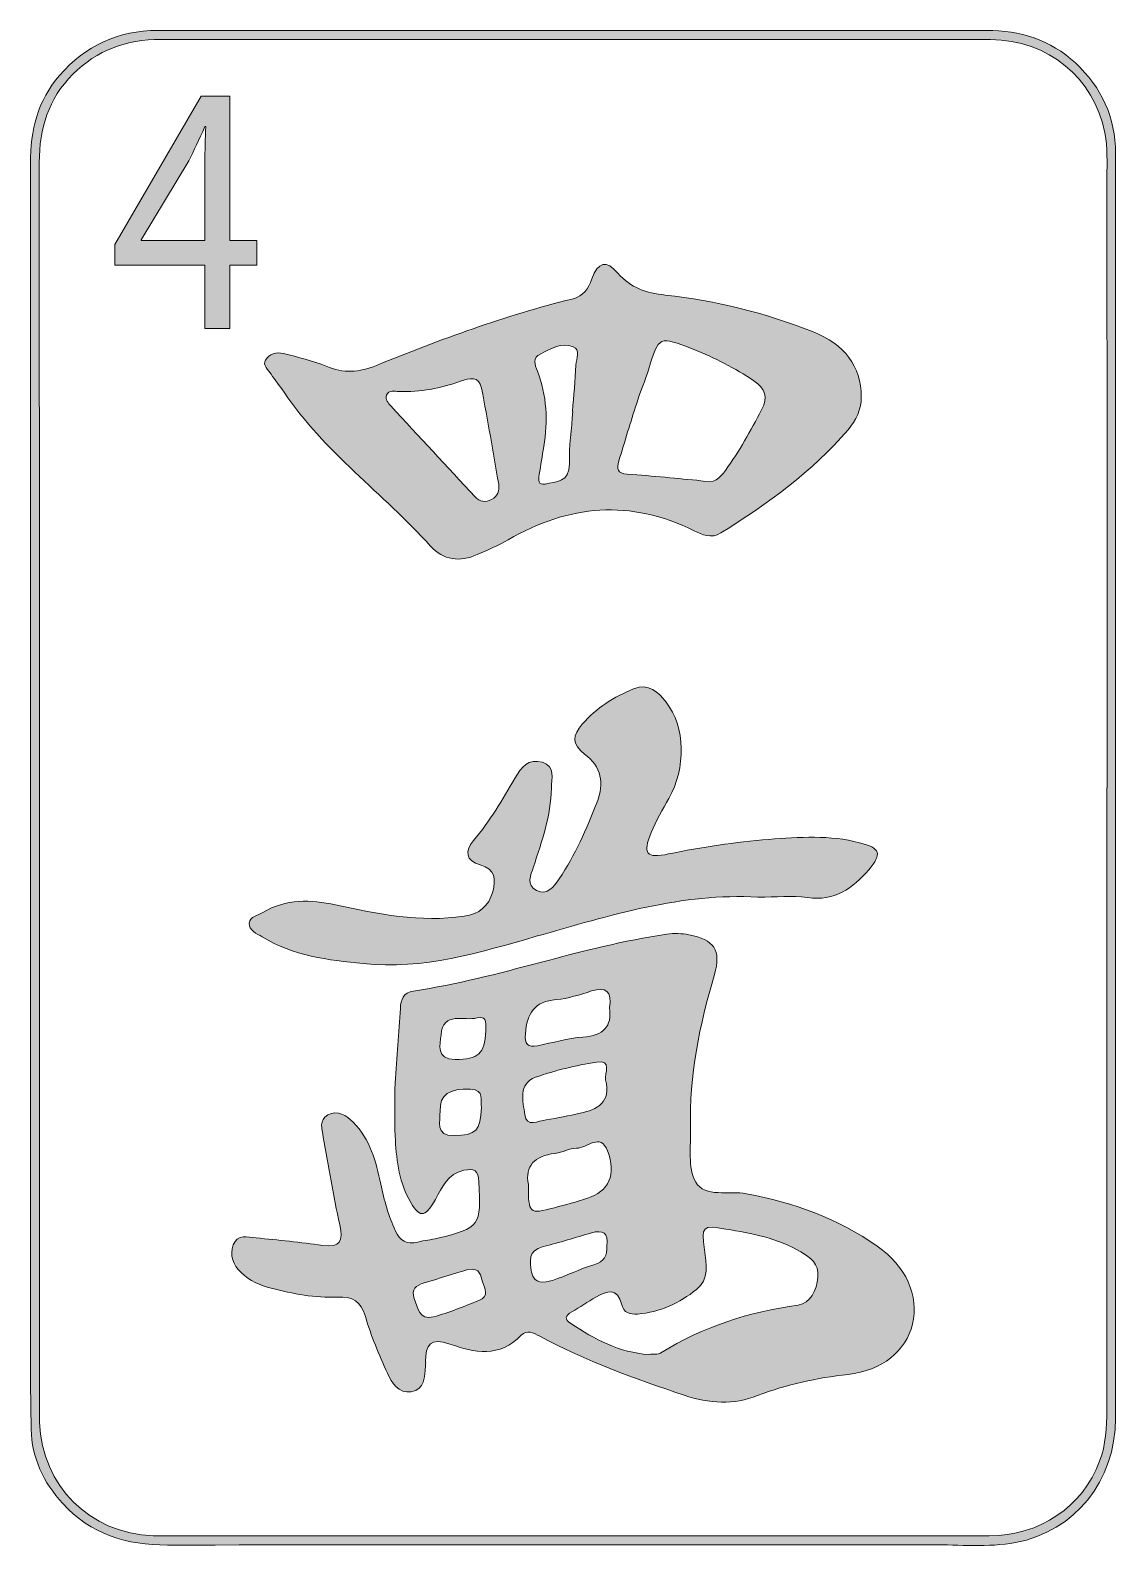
# Model space of a CAD drawing. Extents: x 2692 to 3002, y -1500 to -1065.
import ezdxf

# ---------------------------------------------------------------- set-up
doc = ezdxf.new("R2010")
doc.units = 0
doc.header["$MEASUREMENT"] = 0
doc.layers.add('Layer 1', color=7, linetype='Continuous', lineweight=0)

msp = doc.modelspace()

# ---------------------------------------------------------------- hatches: boundary and pattern name
at = {"layer": 'Layer 1', "true_color": 0x000000, "transparency": 33554687}
h = msp.add_hatch(color=18, dxfattribs=at)
h.dxf.hatch_style = 2
edge = h.paths.add_edge_path()
edge.add_spline(control_points=[(3000.02, -1281.87), (3000.02, -1281.87), (2999.97, -1281.87), (2999.97, -1281.87), (2999.97, -1341.26), (2999.96, -1400.66), (2999.98, -1460.06), (2999.98, -1465.08), (2999.68, -1470.02), (2997.91, -1474.79), (2993.11, -1487.75), (2980.68, -1496.19), (2966.25, -1496.19), (2888.99, -1496.19), (2811.72, -1496.17), (2734.46, -1496.16), (2731.91, -1496.16), (2729.35, -1496.22), (2726.8, -1496.13), (2708.62, -1495.48), (2694.94, -1481.85), (2694.22, -1463.69), (2694.18, -1462.76), (2694.2, -1461.84), (2694.2, -1460.91), (2694.2, -1341.53), (2694.22, -1222.15), (2694.16, -1102.77), (2694.16, -1093.04), (2696.78, -1084.5), (2703.78, -1077.51), (2710.74, -1070.58), (2719.15, -1067.5), (2728.92, -1067.51), (2785.88, -1067.56), (2842.85, -1067.53), (2899.8, -1067.53), (2922.08, -1067.53), (2944.36, -1067.44), (2966.63, -1067.57), (2983.18, -1067.66), (2996.27, -1078.48), (2999.38, -1094.31), (3000.22, -1098.55), (3000, -1102.86), (3000.01, -1107.15), (3000.02, -1165.39), (3000.02, -1223.63), (3000.02, -1281.87)], knot_values=[0, 0, 0, 0, 1, 1, 1, 2, 2, 2, 3, 3, 3, 4, 4, 4, 5, 5, 5, 6, 6, 6, 7, 7, 7, 8, 8, 8, 9, 9, 9, 10, 10, 10, 11, 11, 11, 12, 12, 12, 13, 13, 13, 14, 14, 14, 15, 15, 15, 16, 16, 16, 16], degree=3, periodic=0)
edge = h.paths.add_edge_path()
edge.add_spline(control_points=[(3002.45, -1333.71), (3002.45, -1255.87), (3002.47, -1178.02), (3002.45, -1100.17), (3002.45, -1089.86), (2998.5, -1081.25), (2990.96, -1074.25), (2983.78, -1067.58), (2975.14, -1064.91), (2965.49, -1064.93), (2945.42, -1064.97), (2925.35, -1064.97), (2905.28, -1064.97), (2846.22, -1064.96), (2787.17, -1064.95), (2728.11, -1064.94), (2716.77, -1064.94), (2707.39, -1069.28), (2699.97, -1077.83), (2693.69, -1085.05), (2691.61, -1093.56), (2691.63, -1102.96), (2691.71, -1162.48), (2691.67, -1221.99), (2691.67, -1281.51), (2691.67, -1331.16), (2691.65, -1380.82), (2691.68, -1430.48), (2691.68, -1442.19), (2691.61, -1453.9), (2691.85, -1465.61), (2692.02, -1473.83), (2695.37, -1480.86), (2700.89, -1486.91), (2708.96, -1495.77), (2719.16, -1498.82), (2730.9, -1498.8), (2803.87, -1498.68), (2876.85, -1498.77), (2949.82, -1498.7), (2957.82, -1498.69), (2965.88, -1499.53), (2973.8, -1498.07), (2990.84, -1494.89), (3002.45, -1480.44), (3002.46, -1462.49), (3002.5, -1419.57), (3002.45, -1376.64), (3002.45, -1333.71)], knot_values=[0, 0, 0, 0, 1, 1, 1, 2, 2, 2, 3, 3, 3, 4, 4, 4, 5, 5, 5, 6, 6, 6, 7, 7, 7, 8, 8, 8, 9, 9, 9, 10, 10, 10, 11, 11, 11, 12, 12, 12, 13, 13, 13, 14, 14, 14, 15, 15, 15, 16, 16, 16, 16], degree=3, periodic=0)
at = {"layer": 'Layer 1', "true_color": 0x831618, "transparency": 33554687}
h = msp.add_hatch(color=246, dxfattribs=at)
h.dxf.hatch_style = 2
edge = h.paths.add_edge_path()
edge.add_spline(control_points=[(2741.61, -1102.9), (2741.61, -1102.9), (2741.61, -1125.12), (2741.61, -1125.12), (2741.61, -1125.12), (2723.39, -1125.12), (2723.39, -1125.12), (2723.39, -1125.12), (2723.39, -1124.91), (2723.39, -1124.91), (2723.39, -1124.91), (2736.99, -1102.28), (2736.99, -1102.28), (2738.53, -1099.21), (2739.9, -1096.34), (2741.61, -1092.45), (2741.61, -1092.45), (2741.87, -1092.45), (2741.87, -1092.45), (2741.7, -1095.94), (2741.61, -1099.42), (2741.61, -1102.9)], knot_values=[0, 0, 0, 0, 1, 1, 1, 2, 2, 2, 3, 3, 3, 4, 4, 4, 5, 5, 5, 6, 6, 6, 7, 7, 7, 7], degree=3, periodic=0)
edge = h.paths.add_edge_path()
edge.add_spline(control_points=[(2748.71, -1125.12), (2748.71, -1125.12), (2748.71, -1083.75), (2748.71, -1083.75), (2748.71, -1083.75), (2740.58, -1083.75), (2740.58, -1083.75), (2740.58, -1083.75), (2715.77, -1126.24), (2715.77, -1126.24), (2715.77, -1126.24), (2715.77, -1132.18), (2715.77, -1132.18), (2715.77, -1132.18), (2741.61, -1132.18), (2741.61, -1132.18), (2741.61, -1132.18), (2741.61, -1150.3), (2741.61, -1150.3), (2741.61, -1150.3), (2748.71, -1150.3), (2748.71, -1150.3), (2748.71, -1150.3), (2748.71, -1132.18), (2748.71, -1132.18), (2748.71, -1132.18), (2756.5, -1132.18), (2756.5, -1132.18), (2756.5, -1132.18), (2756.5, -1125.12), (2756.5, -1125.12), (2756.5, -1125.12), (2748.71, -1125.12), (2748.71, -1125.12)], knot_values=[0, 0, 0, 0, 1, 1, 1, 2, 2, 2, 3, 3, 3, 4, 4, 4, 5, 5, 5, 6, 6, 6, 7, 7, 7, 8, 8, 8, 9, 9, 9, 10, 10, 10, 11, 11, 11, 11], degree=3, periodic=0)
at = {"layer": 'Layer 1', "true_color": 0x000000, "transparency": 33554687}
h = msp.add_hatch(color=18, dxfattribs=at)
h.dxf.hatch_style = 2
edge = h.paths.add_edge_path()
edge.add_spline(control_points=[(2847, -1174.07), (2846.96, -1174.07), (2846.93, -1174.06), (2846.89, -1174.06), (2847.24, -1169.64), (2847.68, -1165.22), (2847.9, -1160.78), (2847.99, -1158.99), (2849.3, -1156.4), (2847.11, -1155.54), (2843.85, -1154.25), (2840.75, -1156.08), (2837.8, -1157.54), (2835.34, -1158.75), (2836.13, -1160.69), (2836.84, -1162.51), (2839.58, -1169.55), (2839.92, -1176.78), (2838.67, -1184.16), (2838.21, -1186.82), (2837.82, -1189.49), (2837.38, -1192.16), (2837.14, -1193.59), (2837.03, -1195.3), (2839.04, -1194.87), (2842.22, -1194.2), (2846.11, -1194.36), (2846.01, -1189.08), (2845.91, -1184.09), (2846.63, -1179.07), (2847, -1174.07)], knot_values=[0, 0, 0, 0, 1, 1, 1, 2, 2, 2, 3, 3, 3, 4, 4, 4, 5, 5, 5, 6, 6, 6, 7, 7, 7, 8, 8, 8, 9, 9, 9, 10, 10, 10, 10], degree=3, periodic=0)
edge = h.paths.add_edge_path()
edge.add_spline(control_points=[(2825.77, -1194.88), (2824.15, -1185.73), (2822.65, -1176.56), (2820.87, -1167.44), (2820.16, -1163.78), (2817.32, -1164.53), (2814.86, -1165.42), (2809.14, -1167.47), (2803.31, -1168.61), (2797.2, -1168.36), (2795.97, -1168.31), (2794.3, -1167.75), (2793.66, -1169.44), (2793.2, -1170.67), (2794.16, -1171.69), (2794.91, -1172.51), (2802.92, -1181.2), (2810.98, -1189.84), (2819.01, -1198.5), (2820.41, -1200.01), (2821.94, -1200.17), (2823.72, -1199.28), (2825.58, -1198.34), (2825.99, -1196.78), (2825.77, -1194.88)], knot_values=[0, 0, 0, 0, 1, 1, 1, 2, 2, 2, 3, 3, 3, 4, 4, 4, 5, 5, 5, 6, 6, 6, 7, 7, 7, 8, 8, 8, 8], degree=3, periodic=0)
edge = h.paths.add_edge_path()
edge.add_spline(control_points=[(2883.71, -1193.92), (2887.52, -1194.99), (2889.19, -1193.05), (2890.71, -1190.97), (2894.71, -1185.5), (2897.9, -1179.56), (2901.09, -1173.6), (2903.04, -1169.95), (2902.15, -1167.5), (2898.89, -1165.32), (2893.41, -1161.66), (2887.63, -1158.66), (2881.48, -1156.27), (2871.63, -1152.43), (2871.71, -1152.37), (2868.77, -1161.86), (2867.75, -1165.18), (2866.37, -1168.38), (2865.3, -1171.68), (2863.53, -1177.18), (2861.88, -1182.73), (2860.17, -1188.25), (2859.48, -1190.48), (2859.71, -1191.84), (2862.61, -1192.04), (2869.92, -1192.54), (2877.21, -1193.32), (2883.71, -1193.92)], knot_values=[0, 0, 0, 0, 1, 1, 1, 2, 2, 2, 3, 3, 3, 4, 4, 4, 5, 5, 5, 6, 6, 6, 7, 7, 7, 8, 8, 8, 9, 9, 9, 9], degree=3, periodic=0)
edge = h.paths.add_edge_path()
edge.add_spline(control_points=[(2929.62, -1169.87), (2929.64, -1173.53), (2928.19, -1176.61), (2925.85, -1179.35), (2915.54, -1191.43), (2902.76, -1200.47), (2889.44, -1208.85), (2886.62, -1210.63), (2884.05, -1209.39), (2881.74, -1208.24), (2863.47, -1199.2), (2845.82, -1200.76), (2828.5, -1210.84), (2825.67, -1212.49), (2822.61, -1213.77), (2819.59, -1215.09), (2814.63, -1217.27), (2809.86, -1216.69), (2806.25, -1212.66), (2792.68, -1197.56), (2775.75, -1185.65), (2764.28, -1168.55), (2763.1, -1166.79), (2761.73, -1165.15), (2760.57, -1163.37), (2759.77, -1162.13), (2758.03, -1160.85), (2758.97, -1159.35), (2760.03, -1157.66), (2762.11, -1156.96), (2764.14, -1157.5), (2768.26, -1158.57), (2772.49, -1159.46), (2776.36, -1161.13), (2781.34, -1163.27), (2785.68, -1162.94), (2790.73, -1160.89), (2809.04, -1153.47), (2827.59, -1146.64), (2846.79, -1141.87), (2850.26, -1141), (2851.36, -1138.93), (2852.44, -1136.1), (2854.29, -1131.25), (2856.56, -1130.55), (2859.89, -1134.43), (2863.62, -1138.77), (2868.02, -1140.16), (2873.5, -1140.74), (2888, -1142.28), (2902.07, -1145.88), (2915.66, -1151.22), (2924.94, -1154.87), (2929.56, -1161.15), (2929.62, -1169.87)], knot_values=[0, 0, 0, 0, 1, 1, 1, 2, 2, 2, 3, 3, 3, 4, 4, 4, 5, 5, 5, 6, 6, 6, 7, 7, 7, 8, 8, 8, 9, 9, 9, 10, 10, 10, 11, 11, 11, 12, 12, 12, 13, 13, 13, 14, 14, 14, 15, 15, 15, 16, 16, 16, 17, 17, 17, 18, 18, 18, 18], degree=3, periodic=0)
at = {"layer": 'Layer 1', "true_color": 0x831618, "transparency": 33554687}
h = msp.add_hatch(color=246, dxfattribs=at)
h.dxf.hatch_style = 2
edge = h.paths.add_edge_path()
edge.add_spline(control_points=[(2900.03, -1313.21), (2878.53, -1311.9), (2857.59, -1318.4), (2836.53, -1324.42), (2820.35, -1329.05), (2804.17, -1334.04), (2786.95, -1332.25), (2776.92, -1331.2), (2766.89, -1330.08), (2758.05, -1324.59), (2756.47, -1323.6), (2754.18, -1322.81), (2754.33, -1320.63), (2754.47, -1318.72), (2756.77, -1318.44), (2758.23, -1317.57), (2764.86, -1313.66), (2771.88, -1313.84), (2779.07, -1315.41), (2791.19, -1318.08), (2803.31, -1320.49), (2815.86, -1318.67), (2820.27, -1318.03), (2822.9, -1315.83), (2824.05, -1311.64), (2825.03, -1308.07), (2824.83, -1305.24), (2820.45, -1303.98), (2816.33, -1302.79), (2815.94, -1300.03), (2818.59, -1296.94), (2823.29, -1291.46), (2826.88, -1285.27), (2830.44, -1279.05), (2832.16, -1276.05), (2834.39, -1273.38), (2838.28, -1274.58), (2842.1, -1275.76), (2840.88, -1279.23), (2840.85, -1282), (2840.77, -1289.88), (2838.13, -1297.19), (2835.73, -1304.55), (2834.98, -1306.87), (2833.52, -1309.73), (2836.58, -1311.26), (2839.76, -1312.85), (2841.58, -1310.21), (2843.1, -1307.95), (2847.66, -1301.16), (2850.92, -1293.73), (2853.9, -1286.14), (2856.12, -1280.5), (2855.19, -1275.81), (2850.39, -1272.2), (2846.71, -1269.43), (2846.88, -1266.87), (2849.72, -1263.64), (2853.79, -1259.01), (2858.78, -1255.82), (2864.41, -1253.54), (2868.75, -1251.79), (2871.42, -1254.4), (2873.78, -1257.39), (2879.22, -1264.3), (2879.45, -1276.37), (2874.52, -1284.91), (2872.68, -1288.08), (2870.8, -1291.28), (2869.44, -1294.67), (2866.96, -1300.85), (2868.05, -1302.15), (2874.45, -1300.83), (2883.94, -1298.88), (2893.51, -1297.42), (2903.16, -1296.66), (2911.84, -1295.98), (2920.58, -1295.39), (2929.15, -1297.61), (2935.11, -1299.14), (2935.66, -1300.81), (2931.77, -1305.36), (2927.19, -1310.71), (2921.95, -1314.43), (2914.2, -1313.32), (2909.83, -1312.69), (2905.3, -1313.21), (2900.03, -1313.21)], knot_values=[0, 0, 0, 0, 1, 1, 1, 2, 2, 2, 3, 3, 3, 4, 4, 4, 5, 5, 5, 6, 6, 6, 7, 7, 7, 8, 8, 8, 9, 9, 9, 10, 10, 10, 11, 11, 11, 12, 12, 12, 13, 13, 13, 14, 14, 14, 15, 15, 15, 16, 16, 16, 17, 17, 17, 18, 18, 18, 19, 19, 19, 20, 20, 20, 21, 21, 21, 22, 22, 22, 23, 23, 23, 24, 24, 24, 25, 25, 25, 26, 26, 26, 27, 27, 27, 28, 28, 28, 29, 29, 29, 29], degree=3, periodic=0)
h = msp.add_hatch(color=246, dxfattribs=at)
h.dxf.hatch_style = 2
edge = h.paths.add_edge_path()
edge.add_spline(control_points=[(2822.11, -1351.5), (2821.86, -1350.28), (2823, -1346.89), (2819.58, -1347.8), (2815.94, -1348.76), (2809.8, -1345.76), (2809.25, -1352.67), (2809.02, -1355.41), (2807.67, -1359.71), (2813.29, -1359.68), (2819.9, -1359.66), (2821.75, -1358.2), (2822.11, -1351.5)], knot_values=[0, 0, 0, 0, 1, 1, 1, 2, 2, 2, 3, 3, 3, 4, 4, 4, 4], degree=3, periodic=0)
edge = h.paths.add_edge_path()
edge.add_spline(control_points=[(2820.82, -1373.43), (2820.44, -1371.53), (2821.91, -1368.42), (2817.71, -1368.24), (2811.69, -1367.98), (2808.79, -1369.75), (2808.98, -1374.49), (2809.09, -1377.27), (2807.37, -1381.63), (2813.02, -1381.52), (2819.28, -1381.4), (2820.65, -1380.09), (2820.82, -1373.43)], knot_values=[0, 0, 0, 0, 1, 1, 1, 2, 2, 2, 3, 3, 3, 4, 4, 4, 4], degree=3, periodic=0)
edge = h.paths.add_edge_path()
edge.add_spline(control_points=[(2816.89, -1419.86), (2813.29, -1420.97), (2808.9, -1422.39), (2804.46, -1423.67), (2802.06, -1424.37), (2800.56, -1425.54), (2801.6, -1428.21), (2802.6, -1430.77), (2803.01, -1434.53), (2807.09, -1433.43), (2811.53, -1432.23), (2815.81, -1430.41), (2820.11, -1428.75), (2823.14, -1427.58), (2821.84, -1425.33), (2821.13, -1423.41), (2820.53, -1421.78), (2820.72, -1419.24), (2816.89, -1419.86)], knot_values=[0, 0, 0, 0, 1, 1, 1, 2, 2, 2, 3, 3, 3, 4, 4, 4, 5, 5, 5, 6, 6, 6, 6], degree=3, periodic=0)
edge = h.paths.add_edge_path()
edge.add_spline(control_points=[(2856.7, -1413.15), (2857.32, -1409.33), (2855.56, -1408.47), (2852.38, -1409.37), (2847.75, -1410.69), (2843.16, -1412.17), (2838.49, -1413.31), (2834.1, -1414.39), (2834.64, -1417.56), (2835.2, -1420.59), (2835.86, -1424.22), (2838.82, -1423.72), (2841.16, -1422.99), (2845.18, -1421.72), (2848.97, -1419.69), (2853.01, -1418.5), (2856.08, -1417.6), (2856.97, -1415.82), (2856.7, -1413.15)], knot_values=[0, 0, 0, 0, 1, 1, 1, 2, 2, 2, 3, 3, 3, 4, 4, 4, 5, 5, 5, 6, 6, 6, 6], degree=3, periodic=0)
edge = h.paths.add_edge_path()
edge.add_spline(control_points=[(2857.5, -1344.89), (2858.25, -1340.09), (2856.48, -1338.8), (2852.34, -1340.08), (2849.03, -1341.1), (2845.67, -1342.31), (2842.27, -1342.55), (2835.92, -1343.01), (2833.91, -1346.62), (2833.42, -1352.31), (2833.16, -1355.34), (2834.12, -1356.28), (2836.86, -1355.76), (2841.21, -1354.95), (2845.51, -1353.57), (2849.88, -1353.27), (2855.76, -1352.86), (2858.29, -1350.23), (2857.5, -1344.89)], knot_values=[0, 0, 0, 0, 1, 1, 1, 2, 2, 2, 3, 3, 3, 4, 4, 4, 5, 5, 5, 6, 6, 6, 6], degree=3, periodic=0)
edge = h.paths.add_edge_path()
edge.add_spline(control_points=[(2856.37, -1365.52), (2856.03, -1363.69), (2858.39, -1359.72), (2853.75, -1360.48), (2847.85, -1361.44), (2841.91, -1362.78), (2836.3, -1364.81), (2831.23, -1366.65), (2832.76, -1371.75), (2833.24, -1375.46), (2833.75, -1379.39), (2837.19, -1377.26), (2839.4, -1376.97), (2842.66, -1376.54), (2845.87, -1375.77), (2849.09, -1375.09), (2854.16, -1374.03), (2857.99, -1371.96), (2856.37, -1365.52)], knot_values=[0, 0, 0, 0, 1, 1, 1, 2, 2, 2, 3, 3, 3, 4, 4, 4, 5, 5, 5, 6, 6, 6, 6], degree=3, periodic=0)
edge = h.paths.add_edge_path()
edge.add_spline(control_points=[(2834.27, -1395.5), (2834.3, -1403.91), (2834.46, -1404.06), (2841.73, -1402.16), (2844.9, -1401.32), (2848.08, -1400.47), (2851.2, -1399.46), (2857.27, -1397.49), (2859.57, -1392.71), (2856.94, -1385.84), (2854.93, -1380.56), (2851.06, -1385.13), (2848.09, -1385.11), (2846.04, -1385.1), (2844.01, -1386.37), (2841.92, -1386.61), (2836, -1387.3), (2833.21, -1390.26), (2834.27, -1395.5)], knot_values=[0, 0, 0, 0, 1, 1, 1, 2, 2, 2, 3, 3, 3, 4, 4, 4, 5, 5, 5, 6, 6, 6, 6], degree=3, periodic=0)
edge = h.paths.add_edge_path()
edge.add_spline(control_points=[(2868.74, -1444.19), (2869.98, -1444.06), (2871.38, -1444.32), (2872.26, -1443.77), (2884.33, -1436.2), (2897.48, -1432.01), (2911.56, -1430.05), (2915.06, -1429.56), (2916.83, -1425.86), (2917.22, -1422.03), (2917.6, -1418.18), (2915.03, -1416.45), (2912.36, -1414.84), (2905.74, -1410.86), (2898.27, -1409.54), (2890.82, -1408.27), (2884.03, -1407.12), (2883.78, -1407.44), (2884.73, -1414.2), (2885.31, -1418.3), (2886.05, -1422.71), (2882.43, -1425.58), (2877.56, -1429.45), (2871.95, -1432.13), (2865.54, -1432.62), (2863.37, -1432.79), (2861.58, -1432.25), (2861.03, -1429.95), (2859.79, -1424.88), (2856.8, -1425.93), (2853.62, -1427.76), (2851.27, -1429.1), (2849.06, -1430.68), (2846.71, -1432.01), (2844.83, -1433.07), (2844.48, -1434.06), (2846.44, -1435.33), (2853.29, -1439.81), (2860.36, -1443.73), (2868.74, -1444.19)], knot_values=[0, 0, 0, 0, 1, 1, 1, 2, 2, 2, 3, 3, 3, 4, 4, 4, 5, 5, 5, 6, 6, 6, 7, 7, 7, 8, 8, 8, 9, 9, 9, 10, 10, 10, 11, 11, 11, 12, 12, 12, 13, 13, 13, 13], degree=3, periodic=0)
edge = h.paths.add_edge_path()
edge.add_spline(control_points=[(2796.07, -1366.46), (2796.61, -1358.96), (2797.1, -1352.01), (2797.6, -1345.05), (2797.77, -1342.56), (2798.4, -1340.56), (2801.4, -1340.11), (2825.97, -1336.4), (2849.35, -1327.4), (2873.94, -1323.8), (2876.11, -1323.48), (2878.17, -1323.59), (2880.28, -1323.98), (2887.49, -1325.34), (2889.58, -1328.37), (2887.55, -1335.39), (2883.38, -1349.79), (2880.22, -1364.33), (2880.72, -1379.43), (2880.89, -1384.64), (2879.84, -1390.76), (2882.2, -1394.81), (2884.85, -1399.37), (2891.77, -1397.22), (2896.76, -1398.17), (2910.28, -1400.73), (2922.9, -1405.23), (2934.22, -1413.17), (2942.47, -1418.95), (2946.26, -1427.27), (2944.28, -1435.54), (2942.44, -1443.19), (2935.67, -1448.79), (2925.83, -1449.92), (2916.92, -1450.94), (2908.32, -1452.7), (2899.92, -1455.99), (2893.09, -1458.66), (2886.13, -1458.29), (2878.92, -1455.88), (2864.75, -1451.14), (2850.76, -1446.05), (2837.55, -1438.99), (2835.74, -1438.03), (2833.84, -1437.02), (2832.22, -1438.71), (2826.03, -1445.17), (2818.82, -1443.73), (2811.76, -1441.2), (2806.27, -1439.23), (2804.74, -1441.36), (2804.85, -1446.33), (2804.86, -1446.72), (2804.84, -1447.11), (2804.79, -1447.49), (2804.43, -1450.52), (2804.78, -1454.26), (2800.73, -1454.89), (2797.03, -1455.47), (2795.15, -1452.3), (2793.89, -1449.56), (2791.47, -1444.28), (2789.22, -1438.88), (2787.58, -1433.33), (2786.28, -1428.95), (2783.9, -1427.55), (2779.58, -1427.76), (2773.15, -1428.06), (2766.84, -1426.82), (2760.63, -1425.24), (2757.43, -1424.43), (2754.44, -1423.05), (2751.98, -1420.73), (2749.63, -1418.54), (2748.67, -1415.77), (2749.73, -1412.82), (2750.88, -1409.63), (2753.89, -1410.58), (2756.29, -1410.81), (2762.65, -1411.42), (2769.01, -1412.07), (2775.33, -1412.96), (2780.5, -1413.7), (2781.24, -1411.64), (2780.22, -1407.05), (2778.38, -1398.73), (2777.03, -1390.3), (2775.52, -1381.92), (2775.11, -1379.66), (2774.24, -1377.02), (2776.78, -1375.6), (2779.62, -1374), (2782.19, -1375.78), (2784.07, -1377.65), (2788.95, -1382.51), (2790.67, -1388.94), (2791.99, -1395.43), (2792.92, -1400.02), (2794.24, -1404.42), (2796.14, -1408.7), (2797.46, -1411.66), (2799.42, -1412.8), (2802.59, -1412), (2804.46, -1411.53), (2806.41, -1411.35), (2808.29, -1410.9), (2820.38, -1407.99), (2820.81, -1407.23), (2820.08, -1394.74), (2819.89, -1391.47), (2818.78, -1390.8), (2815.77, -1391.44), (2811.06, -1392.43), (2809.65, -1396.32), (2807.64, -1399.84), (2804.54, -1405.23), (2803.01, -1405.2), (2800.03, -1399.66), (2797.01, -1394.05), (2796.42, -1387.82), (2796.12, -1381.63), (2795.87, -1376.4), (2796.07, -1371.16), (2796.07, -1366.46)], knot_values=[0, 0, 0, 0, 1, 1, 1, 2, 2, 2, 3, 3, 3, 4, 4, 4, 5, 5, 5, 6, 6, 6, 7, 7, 7, 8, 8, 8, 9, 9, 9, 10, 10, 10, 11, 11, 11, 12, 12, 12, 13, 13, 13, 14, 14, 14, 15, 15, 15, 16, 16, 16, 17, 17, 17, 18, 18, 18, 19, 19, 19, 20, 20, 20, 21, 21, 21, 22, 22, 22, 23, 23, 23, 24, 24, 24, 25, 25, 25, 26, 26, 26, 27, 27, 27, 28, 28, 28, 29, 29, 29, 30, 30, 30, 31, 31, 31, 32, 32, 32, 33, 33, 33, 34, 34, 34, 35, 35, 35, 36, 36, 36, 37, 37, 37, 38, 38, 38, 39, 39, 39, 40, 40, 40, 41, 41, 41, 41], degree=3, periodic=0)

# ---------------------------------------------------------------- linework, layer by layer
at = {"layer": 'Layer 1'}
for points, knots in [([(3002.45, -1333.71), (3002.45, -1255.87), (3002.47, -1178.02), (3002.45, -1100.17), (3002.45, -1089.86), (2998.5, -1081.25), (2990.96, -1074.25), (2983.78, -1067.58), (2975.14, -1064.91), (2965.49, -1064.93), (2945.42, -1064.97), (2925.35, -1064.97), (2905.28, -1064.97), (2846.22, -1064.96), (2787.17, -1064.95), (2728.11, -1064.94), (2716.77, -1064.94), (2707.39, -1069.28), (2699.97, -1077.83), (2693.69, -1085.05), (2691.61, -1093.56), (2691.63, -1102.96), (2691.71, -1162.48), (2691.67, -1221.99), (2691.67, -1281.51), (2691.67, -1331.16), (2691.65, -1380.82), (2691.68, -1430.48), (2691.68, -1442.19), (2691.61, -1453.9), (2691.85, -1465.61), (2692.02, -1473.83), (2695.37, -1480.86), (2700.89, -1486.91), (2708.96, -1495.77), (2719.16, -1498.82), (2730.9, -1498.8), (2803.87, -1498.68), (2876.85, -1498.77), (2949.82, -1498.7), (2957.82, -1498.69), (2965.88, -1499.53), (2973.8, -1498.07), (2990.84, -1494.89), (3002.45, -1480.44), (3002.46, -1462.49), (3002.5, -1419.57), (3002.45, -1376.64), (3002.45, -1333.71)], [0, 0, 0, 0, 1, 1, 1, 2, 2, 2, 3, 3, 3, 4, 4, 4, 5, 5, 5, 6, 6, 6, 7, 7, 7, 8, 8, 8, 9, 9, 9, 10, 10, 10, 11, 11, 11, 12, 12, 12, 13, 13, 13, 14, 14, 14, 15, 15, 15, 16, 16, 16, 16]), ([(3000.02, -1281.87), (3000.02, -1281.87), (2999.97, -1281.87), (2999.97, -1281.87), (2999.97, -1341.26), (2999.96, -1400.66), (2999.98, -1460.06), (2999.98, -1465.08), (2999.68, -1470.02), (2997.91, -1474.79), (2993.11, -1487.75), (2980.68, -1496.19), (2966.25, -1496.19), (2888.99, -1496.19), (2811.72, -1496.17), (2734.46, -1496.16), (2731.91, -1496.16), (2729.35, -1496.22), (2726.8, -1496.13), (2708.62, -1495.48), (2694.94, -1481.85), (2694.22, -1463.69), (2694.18, -1462.76), (2694.2, -1461.84), (2694.2, -1460.91), (2694.2, -1341.53), (2694.22, -1222.15), (2694.16, -1102.77), (2694.16, -1093.04), (2696.78, -1084.5), (2703.78, -1077.51), (2710.74, -1070.58), (2719.15, -1067.5), (2728.92, -1067.51), (2785.88, -1067.56), (2842.85, -1067.53), (2899.8, -1067.53), (2922.08, -1067.53), (2944.36, -1067.44), (2966.63, -1067.57), (2983.18, -1067.66), (2996.27, -1078.48), (2999.38, -1094.31), (3000.22, -1098.55), (3000, -1102.86), (3000.01, -1107.15), (3000.02, -1165.39), (3000.02, -1223.63), (3000.02, -1281.87)], [0, 0, 0, 0, 1, 1, 1, 2, 2, 2, 3, 3, 3, 4, 4, 4, 5, 5, 5, 6, 6, 6, 7, 7, 7, 8, 8, 8, 9, 9, 9, 10, 10, 10, 11, 11, 11, 12, 12, 12, 13, 13, 13, 14, 14, 14, 15, 15, 15, 16, 16, 16, 16]), ([(3000.02, -1281.87), (3000.02, -1281.87), (2999.97, -1281.87), (2999.97, -1281.87), (2999.97, -1341.26), (2999.96, -1400.66), (2999.98, -1460.06), (2999.98, -1465.08), (2999.68, -1470.02), (2997.91, -1474.79), (2993.11, -1487.75), (2980.68, -1496.19), (2966.25, -1496.19), (2888.99, -1496.19), (2811.72, -1496.17), (2734.46, -1496.16), (2731.91, -1496.16), (2729.35, -1496.22), (2726.8, -1496.13), (2708.62, -1495.48), (2694.94, -1481.85), (2694.22, -1463.69), (2694.18, -1462.76), (2694.2, -1461.84), (2694.2, -1460.91), (2694.2, -1341.53), (2694.22, -1222.15), (2694.16, -1102.77), (2694.16, -1093.04), (2696.78, -1084.5), (2703.78, -1077.51), (2710.74, -1070.58), (2719.15, -1067.5), (2728.92, -1067.51), (2785.88, -1067.56), (2842.85, -1067.53), (2899.8, -1067.53), (2922.08, -1067.53), (2944.36, -1067.44), (2966.63, -1067.57), (2983.18, -1067.66), (2996.27, -1078.48), (2999.38, -1094.31), (3000.22, -1098.55), (3000, -1102.86), (3000.01, -1107.15), (3000.02, -1165.39), (3000.02, -1223.63), (3000.02, -1281.87)], [0, 0, 0, 0, 1, 1, 1, 2, 2, 2, 3, 3, 3, 4, 4, 4, 5, 5, 5, 6, 6, 6, 7, 7, 7, 8, 8, 8, 9, 9, 9, 10, 10, 10, 11, 11, 11, 12, 12, 12, 13, 13, 13, 14, 14, 14, 15, 15, 15, 16, 16, 16, 16]), ([(2748.71, -1125.12), (2748.71, -1125.12), (2748.71, -1083.75), (2748.71, -1083.75), (2748.71, -1083.75), (2740.58, -1083.75), (2740.58, -1083.75), (2740.58, -1083.75), (2715.77, -1126.24), (2715.77, -1126.24), (2715.77, -1126.24), (2715.77, -1132.18), (2715.77, -1132.18), (2715.77, -1132.18), (2741.61, -1132.18), (2741.61, -1132.18), (2741.61, -1132.18), (2741.61, -1150.3), (2741.61, -1150.3), (2741.61, -1150.3), (2748.71, -1150.3), (2748.71, -1150.3), (2748.71, -1150.3), (2748.71, -1132.18), (2748.71, -1132.18), (2748.71, -1132.18), (2756.5, -1132.18), (2756.5, -1132.18), (2756.5, -1132.18), (2756.5, -1125.12), (2756.5, -1125.12), (2756.5, -1125.12), (2748.71, -1125.12), (2748.71, -1125.12)], [0, 0, 0, 0, 1, 1, 1, 2, 2, 2, 3, 3, 3, 4, 4, 4, 5, 5, 5, 6, 6, 6, 7, 7, 7, 8, 8, 8, 9, 9, 9, 10, 10, 10, 11, 11, 11, 11]), ([(2741.61, -1102.9), (2741.61, -1102.9), (2741.61, -1125.12), (2741.61, -1125.12), (2741.61, -1125.12), (2723.39, -1125.12), (2723.39, -1125.12), (2723.39, -1125.12), (2723.39, -1124.91), (2723.39, -1124.91), (2723.39, -1124.91), (2736.99, -1102.28), (2736.99, -1102.28), (2738.53, -1099.21), (2739.9, -1096.34), (2741.61, -1092.45), (2741.61, -1092.45), (2741.87, -1092.45), (2741.87, -1092.45), (2741.7, -1095.94), (2741.61, -1099.42), (2741.61, -1102.9)], [0, 0, 0, 0, 1, 1, 1, 2, 2, 2, 3, 3, 3, 4, 4, 4, 5, 5, 5, 6, 6, 6, 7, 7, 7, 7]), ([(2929.62, -1169.87), (2929.64, -1173.53), (2928.19, -1176.61), (2925.85, -1179.35), (2915.54, -1191.43), (2902.76, -1200.47), (2889.44, -1208.85), (2886.62, -1210.63), (2884.05, -1209.39), (2881.74, -1208.24), (2863.47, -1199.2), (2845.82, -1200.76), (2828.5, -1210.84), (2825.67, -1212.49), (2822.61, -1213.77), (2819.59, -1215.09), (2814.63, -1217.27), (2809.86, -1216.69), (2806.25, -1212.66), (2792.68, -1197.56), (2775.75, -1185.65), (2764.28, -1168.55), (2763.1, -1166.79), (2761.73, -1165.15), (2760.57, -1163.37), (2759.77, -1162.13), (2758.03, -1160.85), (2758.97, -1159.35), (2760.03, -1157.66), (2762.11, -1156.96), (2764.14, -1157.5), (2768.26, -1158.57), (2772.49, -1159.46), (2776.36, -1161.13), (2781.34, -1163.27), (2785.68, -1162.94), (2790.73, -1160.89), (2809.04, -1153.47), (2827.59, -1146.64), (2846.79, -1141.87), (2850.26, -1141), (2851.36, -1138.93), (2852.44, -1136.1), (2854.29, -1131.25), (2856.56, -1130.55), (2859.89, -1134.43), (2863.62, -1138.77), (2868.02, -1140.16), (2873.5, -1140.74), (2888, -1142.28), (2902.07, -1145.88), (2915.66, -1151.22), (2924.94, -1154.87), (2929.56, -1161.15), (2929.62, -1169.87)], [0, 0, 0, 0, 1, 1, 1, 2, 2, 2, 3, 3, 3, 4, 4, 4, 5, 5, 5, 6, 6, 6, 7, 7, 7, 8, 8, 8, 9, 9, 9, 10, 10, 10, 11, 11, 11, 12, 12, 12, 13, 13, 13, 14, 14, 14, 15, 15, 15, 16, 16, 16, 17, 17, 17, 18, 18, 18, 18]), ([(2847, -1174.07), (2846.96, -1174.07), (2846.93, -1174.06), (2846.89, -1174.06), (2847.24, -1169.64), (2847.68, -1165.22), (2847.9, -1160.78), (2847.99, -1158.99), (2849.3, -1156.4), (2847.11, -1155.54), (2843.85, -1154.25), (2840.75, -1156.08), (2837.8, -1157.54), (2835.34, -1158.75), (2836.13, -1160.69), (2836.84, -1162.51), (2839.58, -1169.55), (2839.92, -1176.78), (2838.67, -1184.16), (2838.21, -1186.82), (2837.82, -1189.49), (2837.38, -1192.16), (2837.14, -1193.59), (2837.03, -1195.3), (2839.04, -1194.87), (2842.22, -1194.2), (2846.11, -1194.36), (2846.01, -1189.08), (2845.91, -1184.09), (2846.63, -1179.07), (2847, -1174.07)], [0, 0, 0, 0, 1, 1, 1, 2, 2, 2, 3, 3, 3, 4, 4, 4, 5, 5, 5, 6, 6, 6, 7, 7, 7, 8, 8, 8, 9, 9, 9, 10, 10, 10, 10]), ([(2883.71, -1193.92), (2887.52, -1194.99), (2889.19, -1193.05), (2890.71, -1190.97), (2894.71, -1185.5), (2897.9, -1179.56), (2901.09, -1173.6), (2903.04, -1169.95), (2902.15, -1167.5), (2898.89, -1165.32), (2893.41, -1161.66), (2887.63, -1158.66), (2881.48, -1156.27), (2871.63, -1152.43), (2871.71, -1152.37), (2868.77, -1161.86), (2867.75, -1165.18), (2866.37, -1168.38), (2865.3, -1171.68), (2863.53, -1177.18), (2861.88, -1182.73), (2860.17, -1188.25), (2859.48, -1190.48), (2859.71, -1191.84), (2862.61, -1192.04), (2869.92, -1192.54), (2877.21, -1193.32), (2883.71, -1193.92)], [0, 0, 0, 0, 1, 1, 1, 2, 2, 2, 3, 3, 3, 4, 4, 4, 5, 5, 5, 6, 6, 6, 7, 7, 7, 8, 8, 8, 9, 9, 9, 9]), ([(2825.77, -1194.88), (2824.15, -1185.73), (2822.65, -1176.56), (2820.87, -1167.44), (2820.16, -1163.78), (2817.32, -1164.53), (2814.86, -1165.42), (2809.14, -1167.47), (2803.31, -1168.61), (2797.2, -1168.36), (2795.97, -1168.31), (2794.3, -1167.75), (2793.66, -1169.44), (2793.2, -1170.67), (2794.16, -1171.69), (2794.91, -1172.51), (2802.92, -1181.2), (2810.98, -1189.84), (2819.01, -1198.5), (2820.41, -1200.01), (2821.94, -1200.17), (2823.72, -1199.28), (2825.58, -1198.34), (2825.99, -1196.78), (2825.77, -1194.88)], [0, 0, 0, 0, 1, 1, 1, 2, 2, 2, 3, 3, 3, 4, 4, 4, 5, 5, 5, 6, 6, 6, 7, 7, 7, 8, 8, 8, 8]), ([(2900.03, -1313.21), (2878.53, -1311.9), (2857.59, -1318.4), (2836.53, -1324.42), (2820.35, -1329.05), (2804.17, -1334.04), (2786.95, -1332.25), (2776.92, -1331.2), (2766.89, -1330.08), (2758.05, -1324.59), (2756.47, -1323.6), (2754.18, -1322.81), (2754.33, -1320.63), (2754.47, -1318.72), (2756.77, -1318.44), (2758.23, -1317.57), (2764.86, -1313.66), (2771.88, -1313.84), (2779.07, -1315.41), (2791.19, -1318.08), (2803.31, -1320.49), (2815.86, -1318.67), (2820.27, -1318.03), (2822.9, -1315.83), (2824.05, -1311.64), (2825.03, -1308.07), (2824.83, -1305.24), (2820.45, -1303.98), (2816.33, -1302.79), (2815.94, -1300.03), (2818.59, -1296.94), (2823.29, -1291.46), (2826.88, -1285.27), (2830.44, -1279.05), (2832.16, -1276.05), (2834.39, -1273.38), (2838.28, -1274.58), (2842.1, -1275.76), (2840.88, -1279.23), (2840.85, -1282), (2840.77, -1289.88), (2838.13, -1297.19), (2835.73, -1304.55), (2834.98, -1306.87), (2833.52, -1309.73), (2836.58, -1311.26), (2839.76, -1312.85), (2841.58, -1310.21), (2843.1, -1307.95), (2847.66, -1301.16), (2850.92, -1293.73), (2853.9, -1286.14), (2856.12, -1280.5), (2855.19, -1275.81), (2850.39, -1272.2), (2846.71, -1269.43), (2846.88, -1266.87), (2849.72, -1263.64), (2853.79, -1259.01), (2858.78, -1255.82), (2864.41, -1253.54), (2868.75, -1251.79), (2871.42, -1254.4), (2873.78, -1257.39), (2879.22, -1264.3), (2879.45, -1276.37), (2874.52, -1284.91), (2872.68, -1288.08), (2870.8, -1291.28), (2869.44, -1294.67), (2866.96, -1300.85), (2868.05, -1302.15), (2874.45, -1300.83), (2883.94, -1298.88), (2893.51, -1297.42), (2903.16, -1296.66), (2911.84, -1295.98), (2920.58, -1295.39), (2929.15, -1297.61), (2935.11, -1299.14), (2935.66, -1300.81), (2931.77, -1305.36), (2927.19, -1310.71), (2921.95, -1314.43), (2914.2, -1313.32), (2909.83, -1312.69), (2905.3, -1313.21), (2900.03, -1313.21)], [0, 0, 0, 0, 1, 1, 1, 2, 2, 2, 3, 3, 3, 4, 4, 4, 5, 5, 5, 6, 6, 6, 7, 7, 7, 8, 8, 8, 9, 9, 9, 10, 10, 10, 11, 11, 11, 12, 12, 12, 13, 13, 13, 14, 14, 14, 15, 15, 15, 16, 16, 16, 17, 17, 17, 18, 18, 18, 19, 19, 19, 20, 20, 20, 21, 21, 21, 22, 22, 22, 23, 23, 23, 24, 24, 24, 25, 25, 25, 26, 26, 26, 27, 27, 27, 28, 28, 28, 29, 29, 29, 29]), ([(2796.07, -1366.46), (2796.61, -1358.96), (2797.1, -1352.01), (2797.6, -1345.05), (2797.77, -1342.56), (2798.4, -1340.56), (2801.4, -1340.11), (2825.97, -1336.4), (2849.35, -1327.4), (2873.94, -1323.8), (2876.11, -1323.48), (2878.17, -1323.59), (2880.28, -1323.98), (2887.49, -1325.34), (2889.58, -1328.37), (2887.55, -1335.39), (2883.38, -1349.79), (2880.22, -1364.33), (2880.72, -1379.43), (2880.89, -1384.64), (2879.84, -1390.76), (2882.2, -1394.81), (2884.85, -1399.37), (2891.77, -1397.22), (2896.76, -1398.17), (2910.28, -1400.73), (2922.9, -1405.23), (2934.22, -1413.17), (2942.47, -1418.95), (2946.26, -1427.27), (2944.28, -1435.54), (2942.44, -1443.19), (2935.67, -1448.79), (2925.83, -1449.92), (2916.92, -1450.94), (2908.32, -1452.7), (2899.92, -1455.99), (2893.09, -1458.66), (2886.13, -1458.29), (2878.92, -1455.88), (2864.75, -1451.14), (2850.76, -1446.05), (2837.55, -1438.99), (2835.74, -1438.03), (2833.84, -1437.02), (2832.22, -1438.71), (2826.03, -1445.17), (2818.82, -1443.73), (2811.76, -1441.2), (2806.27, -1439.23), (2804.74, -1441.36), (2804.85, -1446.33), (2804.86, -1446.72), (2804.84, -1447.11), (2804.79, -1447.49), (2804.43, -1450.52), (2804.78, -1454.26), (2800.73, -1454.89), (2797.03, -1455.47), (2795.15, -1452.3), (2793.89, -1449.56), (2791.47, -1444.28), (2789.22, -1438.88), (2787.58, -1433.33), (2786.28, -1428.95), (2783.9, -1427.55), (2779.58, -1427.76), (2773.15, -1428.06), (2766.84, -1426.82), (2760.63, -1425.24), (2757.43, -1424.43), (2754.44, -1423.05), (2751.98, -1420.73), (2749.63, -1418.54), (2748.67, -1415.77), (2749.73, -1412.82), (2750.88, -1409.63), (2753.89, -1410.58), (2756.29, -1410.81), (2762.65, -1411.42), (2769.01, -1412.07), (2775.33, -1412.96), (2780.5, -1413.7), (2781.24, -1411.64), (2780.22, -1407.05), (2778.38, -1398.73), (2777.03, -1390.3), (2775.52, -1381.92), (2775.11, -1379.66), (2774.24, -1377.02), (2776.78, -1375.6), (2779.62, -1374), (2782.19, -1375.78), (2784.07, -1377.65), (2788.95, -1382.51), (2790.67, -1388.94), (2791.99, -1395.43), (2792.92, -1400.02), (2794.24, -1404.42), (2796.14, -1408.7), (2797.46, -1411.66), (2799.42, -1412.8), (2802.59, -1412), (2804.46, -1411.53), (2806.41, -1411.35), (2808.29, -1410.9), (2820.38, -1407.99), (2820.81, -1407.23), (2820.08, -1394.74), (2819.89, -1391.47), (2818.78, -1390.8), (2815.77, -1391.44), (2811.06, -1392.43), (2809.65, -1396.32), (2807.64, -1399.84), (2804.54, -1405.23), (2803.01, -1405.2), (2800.03, -1399.66), (2797.01, -1394.05), (2796.42, -1387.82), (2796.12, -1381.63), (2795.87, -1376.4), (2796.07, -1371.16), (2796.07, -1366.46)], [0, 0, 0, 0, 1, 1, 1, 2, 2, 2, 3, 3, 3, 4, 4, 4, 5, 5, 5, 6, 6, 6, 7, 7, 7, 8, 8, 8, 9, 9, 9, 10, 10, 10, 11, 11, 11, 12, 12, 12, 13, 13, 13, 14, 14, 14, 15, 15, 15, 16, 16, 16, 17, 17, 17, 18, 18, 18, 19, 19, 19, 20, 20, 20, 21, 21, 21, 22, 22, 22, 23, 23, 23, 24, 24, 24, 25, 25, 25, 26, 26, 26, 27, 27, 27, 28, 28, 28, 29, 29, 29, 30, 30, 30, 31, 31, 31, 32, 32, 32, 33, 33, 33, 34, 34, 34, 35, 35, 35, 36, 36, 36, 37, 37, 37, 38, 38, 38, 39, 39, 39, 40, 40, 40, 41, 41, 41, 41]), ([(2857.5, -1344.89), (2858.25, -1340.09), (2856.48, -1338.8), (2852.34, -1340.08), (2849.03, -1341.1), (2845.67, -1342.31), (2842.27, -1342.55), (2835.92, -1343.01), (2833.91, -1346.62), (2833.42, -1352.31), (2833.16, -1355.34), (2834.12, -1356.28), (2836.86, -1355.76), (2841.21, -1354.95), (2845.51, -1353.57), (2849.88, -1353.27), (2855.76, -1352.86), (2858.29, -1350.23), (2857.5, -1344.89)], [0, 0, 0, 0, 1, 1, 1, 2, 2, 2, 3, 3, 3, 4, 4, 4, 5, 5, 5, 6, 6, 6, 6]), ([(2822.11, -1351.5), (2821.86, -1350.28), (2823, -1346.89), (2819.58, -1347.8), (2815.94, -1348.76), (2809.8, -1345.76), (2809.25, -1352.67), (2809.02, -1355.41), (2807.67, -1359.71), (2813.29, -1359.68), (2819.9, -1359.66), (2821.75, -1358.2), (2822.11, -1351.5)], [0, 0, 0, 0, 1, 1, 1, 2, 2, 2, 3, 3, 3, 4, 4, 4, 4]), ([(2856.37, -1365.52), (2856.03, -1363.69), (2858.39, -1359.72), (2853.75, -1360.48), (2847.85, -1361.44), (2841.91, -1362.78), (2836.3, -1364.81), (2831.23, -1366.65), (2832.76, -1371.75), (2833.24, -1375.46), (2833.75, -1379.39), (2837.19, -1377.26), (2839.4, -1376.97), (2842.66, -1376.54), (2845.87, -1375.77), (2849.09, -1375.09), (2854.16, -1374.03), (2857.99, -1371.96), (2856.37, -1365.52)], [0, 0, 0, 0, 1, 1, 1, 2, 2, 2, 3, 3, 3, 4, 4, 4, 5, 5, 5, 6, 6, 6, 6]), ([(2820.82, -1373.43), (2820.44, -1371.53), (2821.91, -1368.42), (2817.71, -1368.24), (2811.69, -1367.98), (2808.79, -1369.75), (2808.98, -1374.49), (2809.09, -1377.27), (2807.37, -1381.63), (2813.02, -1381.52), (2819.28, -1381.4), (2820.65, -1380.09), (2820.82, -1373.43)], [0, 0, 0, 0, 1, 1, 1, 2, 2, 2, 3, 3, 3, 4, 4, 4, 4]), ([(2834.27, -1395.5), (2834.3, -1403.91), (2834.46, -1404.06), (2841.73, -1402.16), (2844.9, -1401.32), (2848.08, -1400.47), (2851.2, -1399.46), (2857.27, -1397.49), (2859.57, -1392.71), (2856.94, -1385.84), (2854.93, -1380.56), (2851.06, -1385.13), (2848.09, -1385.11), (2846.04, -1385.1), (2844.01, -1386.37), (2841.92, -1386.61), (2836, -1387.3), (2833.21, -1390.26), (2834.27, -1395.5)], [0, 0, 0, 0, 1, 1, 1, 2, 2, 2, 3, 3, 3, 4, 4, 4, 5, 5, 5, 6, 6, 6, 6]), ([(2868.74, -1444.19), (2869.98, -1444.06), (2871.38, -1444.32), (2872.26, -1443.77), (2884.33, -1436.2), (2897.48, -1432.01), (2911.56, -1430.05), (2915.06, -1429.56), (2916.83, -1425.86), (2917.22, -1422.03), (2917.6, -1418.18), (2915.03, -1416.45), (2912.36, -1414.84), (2905.74, -1410.86), (2898.27, -1409.54), (2890.82, -1408.27), (2884.03, -1407.12), (2883.78, -1407.44), (2884.73, -1414.2), (2885.31, -1418.3), (2886.05, -1422.71), (2882.43, -1425.58), (2877.56, -1429.45), (2871.95, -1432.13), (2865.54, -1432.62), (2863.37, -1432.79), (2861.58, -1432.25), (2861.03, -1429.95), (2859.79, -1424.88), (2856.8, -1425.93), (2853.62, -1427.76), (2851.27, -1429.1), (2849.06, -1430.68), (2846.71, -1432.01), (2844.83, -1433.07), (2844.48, -1434.06), (2846.44, -1435.33), (2853.29, -1439.81), (2860.36, -1443.73), (2868.74, -1444.19)], [0, 0, 0, 0, 1, 1, 1, 2, 2, 2, 3, 3, 3, 4, 4, 4, 5, 5, 5, 6, 6, 6, 7, 7, 7, 8, 8, 8, 9, 9, 9, 10, 10, 10, 11, 11, 11, 12, 12, 12, 13, 13, 13, 13]), ([(2856.7, -1413.15), (2857.32, -1409.33), (2855.56, -1408.47), (2852.38, -1409.37), (2847.75, -1410.69), (2843.16, -1412.17), (2838.49, -1413.31), (2834.1, -1414.39), (2834.64, -1417.56), (2835.2, -1420.59), (2835.86, -1424.22), (2838.82, -1423.72), (2841.16, -1422.99), (2845.18, -1421.72), (2848.97, -1419.69), (2853.01, -1418.5), (2856.08, -1417.6), (2856.97, -1415.82), (2856.7, -1413.15)], [0, 0, 0, 0, 1, 1, 1, 2, 2, 2, 3, 3, 3, 4, 4, 4, 5, 5, 5, 6, 6, 6, 6]), ([(2816.89, -1419.86), (2813.29, -1420.97), (2808.9, -1422.39), (2804.46, -1423.67), (2802.06, -1424.37), (2800.56, -1425.54), (2801.6, -1428.21), (2802.6, -1430.77), (2803.01, -1434.53), (2807.09, -1433.43), (2811.53, -1432.23), (2815.81, -1430.41), (2820.11, -1428.75), (2823.14, -1427.58), (2821.84, -1425.33), (2821.13, -1423.41), (2820.53, -1421.78), (2820.72, -1419.24), (2816.89, -1419.86)], [0, 0, 0, 0, 1, 1, 1, 2, 2, 2, 3, 3, 3, 4, 4, 4, 5, 5, 5, 6, 6, 6, 6])]:
    msp.add_open_spline(points, degree=3, knots=knots, dxfattribs=at)

doc.saveas('drawing.dxf')
